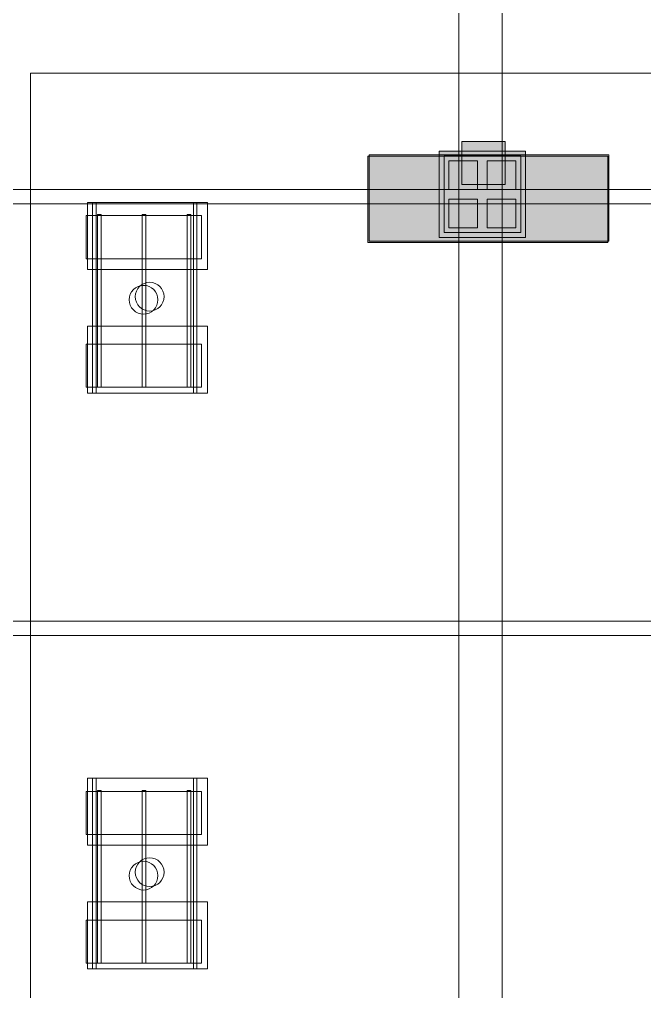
# Model space of a CAD drawing. Header units: inches. Extents: x -10671 to 1761, y -674 to 7170.
# Drawn here: x -2011.4 to -1750.6, y 1485.8 to 1891.2 of the extents above; entities that cross this region are included whole.
import ezdxf

# ---------------------------------------------------------------- set-up
doc = ezdxf.new("R2010")
doc.units = ezdxf.units.IN
doc.header["$LTSCALE"] = 19.2
doc.header["$MEASUREMENT"] = 0
for name, color, linetype, lineweight, true_color in [('DWG-bldg-utility box', 3, 'Continuous', 18, 0x00ff00), ('PDF', 6, 'Continuous', 5, 0xff00ff), ('Venue-Ceiling-Obstructions', 7, 'Continuous', 5, 0xdd0000), ('Venue-NO HANG ZONE', 7, 'Continuous', 15, 0xdd0000), ('Venue-Rigging Steel-High', 7, 'Continuous', 5, 0x800000), ('Venue-Rigging Steel-Low', 7, 'Continuous', 5, 0x0000dd)]:
    doc.layers.add(name, color=color, linetype=linetype, lineweight=lineweight, true_color=true_color)
for name, color, linetype, lineweight in [('Venue-Ceiling-Lights', 7, 'Continuous', 5), ('Venue-Ceiling-Lights Circuits', 7, 'Continuous', 5), ('Venue-Floor Pockets', 7, 'Continuous', 5)]:
    doc.layers.add(name, color=color, linetype=linetype, lineweight=lineweight)

# ---------------------------------------------------------------- blocks, each defined once
blk = doc.blocks.new('FLOORBOX')
at = {"layer": 'Venue-Floor Pockets', "linetype": 'Continuous', "lineweight": 0, "true_color": 0xaaaaaa}
blk.add_hatch(color=253, dxfattribs=at).paths.add_polyline_path([(-18, 18), (18, 18), (18, -18), (-18, -18)])
at = {"layer": 'Venue-Floor Pockets', "linetype": 'Continuous', "lineweight": 0, "true_color": 0xbbbbbb}
blk.add_hatch(color=9, dxfattribs=at).paths.add_polyline_path([(-16, 16), (16, 16), (16, -16), (-16, -16)])
at = {"layer": 'Venue-Floor Pockets', "linetype": 'Continuous', "lineweight": 0, "true_color": 0xdddddd}
for points in [[(-14, 14), (-2, 14), (-2, 2), (-14, 2)], [(2, 14), (14, 14), (14, 2), (2, 2)], [(-14, -2), (-2, -2), (-2, -14), (-14, -14)], [(2, -2), (14, -2), (14, -14), (2, -14)]]:
    blk.add_hatch(color=254, dxfattribs=at).paths.add_polyline_path(points)
at = {"layer": 'Venue-Floor Pockets', "color": 7, "linetype": 'Continuous', "lineweight": 5, "flags": 128}
for points in [[(-18, 18), (18, 18), (18, -18), (-18, -18)], [(-16, 16), (16, 16), (16, -16), (-16, -16)], [(-14, 14), (-2, 14), (-2, 2), (-14, 2)], [(2, 14), (14, 14), (14, 2), (2, 2)], [(-14, -2), (-2, -2), (-2, -14), (-14, -14)], [(2, -2), (14, -2), (14, -14), (2, -14)]]:
    blk.add_lwpolyline(points, close=True, dxfattribs=at)
blk = doc.blocks.new('Group-2038-1')
at = {"layer": 'PDF'}
for points, invisible_edges in [([(-1965.15, 1776.61, 398), (-1963.85, 1778.56, 398), (-1960.78, 1780.2, 398), (-1965.15, 1776.61, 398)], 15), ([(-1963.85, 1770.07, 398), (-1965.15, 1776.61, 398), (-1960.78, 1780.2, 398), (-1963.85, 1770.07, 398)], 15), ([(-1960.78, 1780.2, 388), (-1963.85, 1778.56, 388), (-1965.15, 1776.61, 388), (-1960.78, 1780.2, 388)], 15), ([(-1960.78, 1780.2, 388), (-1965.15, 1776.61, 388), (-1963.85, 1770.07, 388), (-1960.78, 1780.2, 388)], 15), ([(-1963.85, 1778.56, 398), (-1961.9, 1779.86, 398), (-1960.78, 1780.2, 398), (-1963.85, 1778.56, 398)], 13), ([(-1960.78, 1780.2, 398), (-1954.62, 1770.98, 398), (-1963.85, 1770.07, 398), (-1960.78, 1780.2, 398)], 15), ([(-1960.78, 1780.2, 388), (-1961.9, 1779.86, 388), (-1963.85, 1778.56, 388), (-1960.78, 1780.2, 388)], 14), ([(-1960.78, 1780.2, 388), (-1963.85, 1770.07, 388), (-1954.62, 1770.98, 388), (-1960.78, 1780.2, 388)], 15), ([(-1960.78, 1780.2, 398), (-1959.6, 1780.32, 398), (-1958.43, 1780.2, 398), (-1960.78, 1780.2, 398)], 12), ([(-1958.43, 1780.2, 388), (-1959.6, 1780.32, 388), (-1960.78, 1780.2, 388), (-1958.43, 1780.2, 388)], 12), ([(-1960.78, 1780.2, 398), (-1958.43, 1780.2, 398), (-1956.27, 1779.3, 398), (-1960.78, 1780.2, 398)], 15), ([(-1960.78, 1780.2, 398), (-1956.27, 1779.3, 398), (-1953.72, 1775.49, 398), (-1960.78, 1780.2, 398)], 15), ([(-1960.78, 1780.2, 398), (-1953.72, 1775.49, 398), (-1954.62, 1770.98, 398), (-1960.78, 1780.2, 398)], 15), ([(-1956.27, 1779.3, 388), (-1958.43, 1780.2, 388), (-1960.78, 1780.2, 388), (-1956.27, 1779.3, 388)], 15), ([(-1953.72, 1775.49, 388), (-1956.27, 1779.3, 388), (-1960.78, 1780.2, 388), (-1953.72, 1775.49, 388)], 15), ([(-1954.62, 1770.98, 388), (-1953.72, 1775.49, 388), (-1960.78, 1780.2, 388), (-1954.62, 1770.98, 388)], 15), ([(-1958.43, 1780.2, 398), (-1957.31, 1779.86, 398), (-1956.27, 1779.3, 398), (-1958.43, 1780.2, 398)], 12), ([(-1956.27, 1779.3, 388), (-1957.31, 1779.86, 388), (-1958.43, 1780.2, 388), (-1956.27, 1779.3, 388)], 12), ([(-1965.49, 1773.15, 398), (-1965.49, 1775.49, 398), (-1965.15, 1776.61, 398), (-1965.49, 1773.15, 398)], 13), ([(-1963.85, 1770.07, 398), (-1965.49, 1773.15, 398), (-1965.15, 1776.61, 398), (-1963.85, 1770.07, 398)], 15), ([(-1965.15, 1776.61, 388), (-1965.49, 1775.49, 388), (-1965.49, 1773.15, 388), (-1965.15, 1776.61, 388)], 14), ([(-1965.15, 1776.61, 388), (-1965.49, 1773.15, 388), (-1963.85, 1770.07, 388), (-1965.15, 1776.61, 388)], 15), ([(-1965.15, 1776.61, 398), (-1964.59, 1777.65, 398), (-1963.85, 1778.56, 398), (-1965.15, 1776.61, 398)], 12), ([(-1963.85, 1778.56, 388), (-1964.59, 1777.65, 388), (-1965.15, 1776.61, 388), (-1963.85, 1778.56, 388)], 12), ([(-1963.85, 1778.56, 398), (-1962.94, 1779.3, 398), (-1961.9, 1779.86, 398), (-1963.85, 1778.56, 398)], 12), ([(-1961.9, 1779.86, 388), (-1962.94, 1779.3, 388), (-1963.85, 1778.56, 388), (-1961.9, 1779.86, 388)], 12), ([(-1956.27, 1779.3, 398), (-1955.36, 1778.56, 398), (-1954.62, 1777.65, 398), (-1956.27, 1779.3, 398)], 12), ([(-1956.27, 1779.3, 398), (-1954.62, 1777.65, 398), (-1953.72, 1775.49, 398), (-1956.27, 1779.3, 398)], 15), ([(-1954.62, 1777.65, 388), (-1955.36, 1778.56, 388), (-1956.27, 1779.3, 388), (-1954.62, 1777.65, 388)], 12), ([(-1953.72, 1775.49, 388), (-1954.62, 1777.65, 388), (-1956.27, 1779.3, 388), (-1953.72, 1775.49, 388)], 15), ([(-1954.62, 1777.65, 398), (-1954.06, 1776.61, 398), (-1953.72, 1775.49, 398), (-1954.62, 1777.65, 398)], 12), ([(-1953.72, 1775.49, 388), (-1954.06, 1776.61, 388), (-1954.62, 1777.65, 388), (-1953.72, 1775.49, 388)], 12), ([(-1965.49, 1773.15, 398), (-1965.6, 1774.32, 398), (-1965.49, 1775.49, 398), (-1965.49, 1773.15, 398)], 12), ([(-1965.49, 1775.49, 388), (-1965.6, 1774.32, 388), (-1965.49, 1773.15, 388), (-1965.49, 1775.49, 388)], 12), ([(-1964.59, 1770.98, 398), (-1965.15, 1772.02, 398), (-1965.49, 1773.15, 398), (-1964.59, 1770.98, 398)], 12), ([(-1963.85, 1770.07, 398), (-1964.59, 1770.98, 398), (-1965.49, 1773.15, 398), (-1963.85, 1770.07, 398)], 14), ([(-1965.49, 1773.15, 388), (-1965.15, 1772.02, 388), (-1964.59, 1770.98, 388), (-1965.49, 1773.15, 388)], 12), ([(-1965.49, 1773.15, 388), (-1964.59, 1770.98, 388), (-1963.85, 1770.07, 388), (-1965.49, 1773.15, 388)], 13), ([(-1953.72, 1775.49, 398), (-1953.72, 1773.15, 398), (-1954.62, 1770.98, 398), (-1953.72, 1775.49, 398)], 15), ([(-1954.62, 1770.98, 388), (-1953.72, 1773.15, 388), (-1953.72, 1775.49, 388), (-1954.62, 1770.98, 388)], 15), ([(-1953.72, 1773.15, 398), (-1954.06, 1772.02, 398), (-1954.62, 1770.98, 398), (-1953.72, 1773.15, 398)], 12), ([(-1954.62, 1770.98, 388), (-1954.06, 1772.02, 388), (-1953.72, 1773.15, 388), (-1954.62, 1770.98, 388)], 12), ([(-1953.72, 1775.49, 398), (-1953.6, 1774.32, 398), (-1953.72, 1773.15, 398), (-1953.72, 1775.49, 398)], 12), ([(-1953.72, 1773.15, 388), (-1953.6, 1774.32, 388), (-1953.72, 1775.49, 388), (-1953.72, 1773.15, 388)], 12), ([(-1954.62, 1770.98, 398), (-1960.78, 1768.43, 398), (-1963.85, 1770.07, 398), (-1954.62, 1770.98, 398)], 15), ([(-1963.85, 1770.07, 388), (-1960.78, 1768.43, 388), (-1954.62, 1770.98, 388), (-1963.85, 1770.07, 388)], 15), ([(-1961.9, 1768.77, 398), (-1962.94, 1769.33, 398), (-1963.85, 1770.07, 398), (-1961.9, 1768.77, 398)], 12), ([(-1960.78, 1768.43, 398), (-1961.9, 1768.77, 398), (-1963.85, 1770.07, 398), (-1960.78, 1768.43, 398)], 14), ([(-1963.85, 1770.07, 388), (-1962.94, 1769.33, 388), (-1961.9, 1768.77, 388), (-1963.85, 1770.07, 388)], 12), ([(-1963.85, 1770.07, 388), (-1961.9, 1768.77, 388), (-1960.78, 1768.43, 388), (-1963.85, 1770.07, 388)], 13), ([(-1954.62, 1770.98, 398), (-1956.27, 1769.33, 398), (-1960.78, 1768.43, 398), (-1954.62, 1770.98, 398)], 15), ([(-1960.78, 1768.43, 388), (-1956.27, 1769.33, 388), (-1954.62, 1770.98, 388), (-1960.78, 1768.43, 388)], 15), ([(-1956.27, 1769.33, 398), (-1958.43, 1768.43, 398), (-1960.78, 1768.43, 398), (-1956.27, 1769.33, 398)], 15), ([(-1960.78, 1768.43, 388), (-1958.43, 1768.43, 388), (-1956.27, 1769.33, 388), (-1960.78, 1768.43, 388)], 15), ([(-1958.43, 1768.43, 398), (-1959.6, 1768.32, 398), (-1960.78, 1768.43, 398), (-1958.43, 1768.43, 398)], 12), ([(-1960.78, 1768.43, 388), (-1959.6, 1768.32, 388), (-1958.43, 1768.43, 388), (-1960.78, 1768.43, 388)], 12), ([(-1956.27, 1769.33, 398), (-1957.31, 1768.77, 398), (-1958.43, 1768.43, 398), (-1956.27, 1769.33, 398)], 12), ([(-1958.43, 1768.43, 388), (-1957.31, 1768.77, 388), (-1956.27, 1769.33, 388), (-1958.43, 1768.43, 388)], 12), ([(-1954.62, 1770.98, 398), (-1955.36, 1770.07, 398), (-1956.27, 1769.33, 398), (-1954.62, 1770.98, 398)], 12), ([(-1956.27, 1769.33, 388), (-1955.36, 1770.07, 388), (-1954.62, 1770.98, 388), (-1956.27, 1769.33, 388)], 12)]:
    blk.add_3dface(points, dxfattribs=dict(at, invisible_edges=invisible_edges))
for points in [[(-1961.9, 1779.86, 388), (-1961.9, 1779.86, 398), (-1960.78, 1780.2, 398), (-1960.78, 1780.2, 388)], [(-1960.78, 1780.2, 388), (-1960.78, 1780.2, 398), (-1959.6, 1780.32, 398), (-1959.6, 1780.32, 388)], [(-1959.6, 1780.32, 388), (-1959.6, 1780.32, 398), (-1958.43, 1780.2, 398), (-1958.43, 1780.2, 388)], [(-1958.43, 1780.2, 388), (-1958.43, 1780.2, 398), (-1957.31, 1779.86, 398), (-1957.31, 1779.86, 388)], [(-1965.49, 1775.49, 388), (-1965.49, 1775.49, 398), (-1965.15, 1776.61, 398), (-1965.15, 1776.61, 388)], [(-1965.15, 1776.61, 388), (-1965.15, 1776.61, 398), (-1964.59, 1777.65, 398), (-1964.59, 1777.65, 388)], [(-1964.59, 1777.65, 388), (-1964.59, 1777.65, 398), (-1963.85, 1778.56, 398), (-1963.85, 1778.56, 388)], [(-1963.85, 1778.56, 388), (-1963.85, 1778.56, 398), (-1962.94, 1779.3, 398), (-1962.94, 1779.3, 388)], [(-1962.94, 1779.3, 388), (-1962.94, 1779.3, 398), (-1961.9, 1779.86, 398), (-1961.9, 1779.86, 388)], [(-1957.31, 1779.86, 388), (-1957.31, 1779.86, 398), (-1956.27, 1779.3, 398), (-1956.27, 1779.3, 388)], [(-1956.27, 1779.3, 388), (-1956.27, 1779.3, 398), (-1955.36, 1778.56, 398), (-1955.36, 1778.56, 388)], [(-1955.36, 1778.56, 388), (-1955.36, 1778.56, 398), (-1954.62, 1777.65, 398), (-1954.62, 1777.65, 388)], [(-1954.62, 1777.65, 388), (-1954.62, 1777.65, 398), (-1954.06, 1776.61, 398), (-1954.06, 1776.61, 388)], [(-1954.06, 1776.61, 388), (-1954.06, 1776.61, 398), (-1953.72, 1775.49, 398), (-1953.72, 1775.49, 388)], [(-1965.6, 1774.32, 388), (-1965.6, 1774.32, 398), (-1965.49, 1775.49, 398), (-1965.49, 1775.49, 388)], [(-1965.49, 1773.15, 388), (-1965.49, 1773.15, 398), (-1965.6, 1774.32, 398), (-1965.6, 1774.32, 388)], [(-1965.15, 1772.02, 388), (-1965.15, 1772.02, 398), (-1965.49, 1773.15, 398), (-1965.49, 1773.15, 388)], [(-1964.59, 1770.98, 388), (-1964.59, 1770.98, 398), (-1965.15, 1772.02, 398), (-1965.15, 1772.02, 388)], [(-1954.06, 1772.02, 388), (-1954.06, 1772.02, 398), (-1954.62, 1770.98, 398), (-1954.62, 1770.98, 388)], [(-1953.72, 1773.15, 388), (-1953.72, 1773.15, 398), (-1954.06, 1772.02, 398), (-1954.06, 1772.02, 388)], [(-1953.72, 1775.49, 388), (-1953.72, 1775.49, 398), (-1953.6, 1774.32, 398), (-1953.6, 1774.32, 388)], [(-1953.6, 1774.32, 388), (-1953.6, 1774.32, 398), (-1953.72, 1773.15, 398), (-1953.72, 1773.15, 388)], [(-1963.85, 1770.07, 388), (-1963.85, 1770.07, 398), (-1964.59, 1770.98, 398), (-1964.59, 1770.98, 388)], [(-1962.94, 1769.33, 388), (-1962.94, 1769.33, 398), (-1963.85, 1770.07, 398), (-1963.85, 1770.07, 388)], [(-1961.9, 1768.77, 388), (-1961.9, 1768.77, 398), (-1962.94, 1769.33, 398), (-1962.94, 1769.33, 388)], [(-1960.78, 1768.43, 388), (-1960.78, 1768.43, 398), (-1961.9, 1768.77, 398), (-1961.9, 1768.77, 388)], [(-1959.6, 1768.32, 388), (-1959.6, 1768.32, 398), (-1960.78, 1768.43, 398), (-1960.78, 1768.43, 388)], [(-1958.43, 1768.43, 388), (-1958.43, 1768.43, 398), (-1959.6, 1768.32, 398), (-1959.6, 1768.32, 388)], [(-1957.31, 1768.77, 388), (-1957.31, 1768.77, 398), (-1958.43, 1768.43, 398), (-1958.43, 1768.43, 388)], [(-1956.27, 1769.33, 388), (-1956.27, 1769.33, 398), (-1957.31, 1768.77, 398), (-1957.31, 1768.77, 388)], [(-1955.36, 1770.07, 388), (-1955.36, 1770.07, 398), (-1956.27, 1769.33, 398), (-1956.27, 1769.33, 388)], [(-1954.62, 1770.98, 388), (-1954.62, 1770.98, 398), (-1955.36, 1770.07, 398), (-1955.36, 1770.07, 388)]]:
    blk.add_3dface(points, dxfattribs=at)
blk = doc.blocks.new('Group-2039-1')
at = {"layer": 'PDF'}
for points in [[(-1983.48, 1809.42, 393.91), (-1983.48, 1809.42, 397.91), (-1935.48, 1809.42, 397.91), (-1935.48, 1809.42, 393.91)], [(-1983.48, 1791.42, 393.91), (-1983.48, 1791.42, 397.91), (-1983.48, 1809.42, 397.91), (-1983.48, 1809.42, 393.91)], [(-1935.48, 1809.42, 397.91), (-1983.48, 1809.42, 397.91), (-1983.48, 1791.42, 397.91), (-1935.48, 1791.42, 397.91)], [(-1935.48, 1791.42, 393.91), (-1983.48, 1791.42, 393.91), (-1983.48, 1809.42, 393.91), (-1935.48, 1809.42, 393.91)], [(-1935.48, 1809.42, 393.91), (-1935.48, 1809.42, 397.91), (-1935.48, 1791.42, 397.91), (-1935.48, 1791.42, 393.91)], [(-1935.48, 1791.42, 393.91), (-1935.48, 1791.42, 397.91), (-1983.48, 1791.42, 397.91), (-1983.48, 1791.42, 393.91)]]:
    blk.add_3dface(points, dxfattribs=at)
blk = doc.blocks.new('Group-2040-1')
at = {"layer": 'PDF'}
for points in [[(-1941.37, 1809.81, 397.97), (-1941.37, 1809.81, 398.97), (-1939.87, 1809.81, 398.97), (-1939.87, 1809.81, 397.97)], [(-1941.37, 1737.81, 397.97), (-1941.37, 1737.81, 398.97), (-1941.37, 1809.81, 398.97), (-1941.37, 1809.81, 397.97)], [(-1939.87, 1809.81, 398.97), (-1941.37, 1809.81, 398.97), (-1941.37, 1737.81, 398.97), (-1939.87, 1737.81, 398.97)], [(-1939.87, 1737.81, 397.97), (-1941.37, 1737.81, 397.97), (-1941.37, 1809.81, 397.97), (-1939.87, 1809.81, 397.97)], [(-1939.87, 1809.81, 397.97), (-1939.87, 1809.81, 398.97), (-1939.87, 1737.81, 398.97), (-1939.87, 1737.81, 397.97)], [(-1939.87, 1737.81, 397.97), (-1939.87, 1737.81, 398.97), (-1941.37, 1737.81, 398.97), (-1941.37, 1737.81, 397.97)]]:
    blk.add_3dface(points, dxfattribs=at)
blk = doc.blocks.new('Group-2041-1')
at = {"layer": 'PDF'}
for points in [[(-1960.19, 1809.81, 397.97), (-1960.19, 1809.81, 398.97), (-1958.69, 1809.81, 398.97), (-1958.69, 1809.81, 397.97)], [(-1960.19, 1737.81, 397.97), (-1960.19, 1737.81, 398.97), (-1960.19, 1809.81, 398.97), (-1960.19, 1809.81, 397.97)], [(-1958.69, 1809.81, 398.97), (-1960.19, 1809.81, 398.97), (-1960.19, 1737.81, 398.97), (-1958.69, 1737.81, 398.97)], [(-1958.69, 1737.81, 397.97), (-1960.19, 1737.81, 397.97), (-1960.19, 1809.81, 397.97), (-1958.69, 1809.81, 397.97)], [(-1958.69, 1809.81, 397.97), (-1958.69, 1809.81, 398.97), (-1958.69, 1737.81, 398.97), (-1958.69, 1737.81, 397.97)], [(-1958.69, 1737.81, 397.97), (-1958.69, 1737.81, 398.97), (-1960.19, 1737.81, 398.97), (-1960.19, 1737.81, 397.97)]]:
    blk.add_3dface(points, dxfattribs=at)
blk = doc.blocks.new('Group-2042-1')
at = {"layer": 'PDF'}
for points in [[(-1978.79, 1809.81, 397.97), (-1978.79, 1809.81, 398.97), (-1977.29, 1809.81, 398.97), (-1977.29, 1809.81, 397.97)], [(-1978.79, 1737.81, 397.97), (-1978.79, 1737.81, 398.97), (-1978.79, 1809.81, 398.97), (-1978.79, 1809.81, 397.97)], [(-1977.29, 1809.81, 398.97), (-1978.79, 1809.81, 398.97), (-1978.79, 1737.81, 398.97), (-1977.29, 1737.81, 398.97)], [(-1977.29, 1737.81, 397.97), (-1978.79, 1737.81, 397.97), (-1978.79, 1809.81, 397.97), (-1977.29, 1809.81, 397.97)], [(-1977.29, 1809.81, 397.97), (-1977.29, 1809.81, 398.97), (-1977.29, 1737.81, 398.97), (-1977.29, 1737.81, 397.97)], [(-1977.29, 1737.81, 397.97), (-1977.29, 1737.81, 398.97), (-1978.79, 1737.81, 398.97), (-1978.79, 1737.81, 397.97)]]:
    blk.add_3dface(points, dxfattribs=at)
blk = doc.blocks.new('Group-2043-1')
at = {"layer": 'PDF'}
for points in [[(-1983.48, 1755.79, 393.91), (-1983.48, 1755.79, 397.91), (-1935.48, 1755.79, 397.91), (-1935.48, 1755.79, 393.91)], [(-1983.48, 1737.79, 393.91), (-1983.48, 1737.79, 397.91), (-1983.48, 1755.79, 397.91), (-1983.48, 1755.79, 393.91)], [(-1935.48, 1755.79, 397.91), (-1983.48, 1755.79, 397.91), (-1983.48, 1737.79, 397.91), (-1935.48, 1737.79, 397.91)], [(-1935.48, 1737.79, 393.91), (-1983.48, 1737.79, 393.91), (-1983.48, 1755.79, 393.91), (-1935.48, 1755.79, 393.91)], [(-1935.48, 1755.79, 393.91), (-1935.48, 1755.79, 397.91), (-1935.48, 1737.79, 397.91), (-1935.48, 1737.79, 393.91)], [(-1935.48, 1737.79, 393.91), (-1935.48, 1737.79, 397.91), (-1983.48, 1737.79, 397.91), (-1983.48, 1737.79, 393.91)]]:
    blk.add_3dface(points, dxfattribs=at)
blk = doc.blocks.new('Group-2044-1')
at = {"layer": 'PDF'}
for name in ['Group-2039-1', 'Group-2042-1', 'Group-2041-1', 'Group-2040-1', 'Group-2038-1', 'Group-2043-1']:
    blk.add_blockref(name, (0, 0), dxfattribs=at)
blk = doc.blocks.new('Group-2045-1')
at = {"layer": 'PDF'}
for points, invisible_edges in [([(-1965.49, 1532.94, 398), (-1963.85, 1538.35, 398), (-1960.78, 1539.99, 398), (-1965.49, 1532.94, 398)], 15), ([(-1965.49, 1532.94, 398), (-1960.78, 1539.99, 398), (-1953.72, 1532.94, 398), (-1965.49, 1532.94, 398)], 15), ([(-1960.78, 1539.99, 388), (-1963.85, 1538.35, 388), (-1965.49, 1535.28, 388), (-1960.78, 1539.99, 388)], 15), ([(-1953.72, 1535.28, 388), (-1960.78, 1539.99, 388), (-1965.49, 1535.28, 388), (-1953.72, 1535.28, 388)], 15), ([(-1965.49, 1535.28, 398), (-1964.59, 1537.44, 398), (-1963.85, 1538.35, 398), (-1965.49, 1535.28, 398)], 13), ([(-1965.49, 1532.94, 398), (-1965.49, 1535.28, 398), (-1963.85, 1538.35, 398), (-1965.49, 1532.94, 398)], 15), ([(-1963.85, 1538.35, 388), (-1964.59, 1537.44, 388), (-1965.49, 1535.28, 388), (-1963.85, 1538.35, 388)], 14), ([(-1965.49, 1535.28, 398), (-1965.15, 1536.4, 398), (-1964.59, 1537.44, 398), (-1965.49, 1535.28, 398)], 12), ([(-1964.59, 1537.44, 388), (-1965.15, 1536.4, 388), (-1965.49, 1535.28, 388), (-1964.59, 1537.44, 388)], 12), ([(-1963.85, 1538.35, 398), (-1961.9, 1539.65, 398), (-1960.78, 1539.99, 398), (-1963.85, 1538.35, 398)], 13), ([(-1960.78, 1539.99, 388), (-1961.9, 1539.65, 388), (-1963.85, 1538.35, 388), (-1960.78, 1539.99, 388)], 14), ([(-1963.85, 1538.35, 398), (-1962.94, 1539.1, 398), (-1961.9, 1539.65, 398), (-1963.85, 1538.35, 398)], 12), ([(-1961.9, 1539.65, 388), (-1962.94, 1539.1, 388), (-1963.85, 1538.35, 388), (-1961.9, 1539.65, 388)], 12), ([(-1960.78, 1539.99, 398), (-1959.6, 1540.11, 398), (-1958.43, 1539.99, 398), (-1960.78, 1539.99, 398)], 12), ([(-1958.43, 1539.99, 388), (-1959.6, 1540.11, 388), (-1960.78, 1539.99, 388), (-1958.43, 1539.99, 388)], 12), ([(-1960.78, 1539.99, 398), (-1958.43, 1539.99, 398), (-1956.27, 1539.1, 398), (-1960.78, 1539.99, 398)], 15), ([(-1960.78, 1539.99, 398), (-1956.27, 1539.1, 398), (-1954.62, 1537.44, 398), (-1960.78, 1539.99, 398)], 15), ([(-1960.78, 1539.99, 398), (-1954.62, 1537.44, 398), (-1953.72, 1532.94, 398), (-1960.78, 1539.99, 398)], 15), ([(-1956.27, 1539.1, 388), (-1958.43, 1539.99, 388), (-1960.78, 1539.99, 388), (-1956.27, 1539.1, 388)], 15), ([(-1953.72, 1535.28, 388), (-1956.27, 1539.1, 388), (-1960.78, 1539.99, 388), (-1953.72, 1535.28, 388)], 15), ([(-1958.43, 1539.99, 398), (-1957.31, 1539.65, 398), (-1956.27, 1539.1, 398), (-1958.43, 1539.99, 398)], 12), ([(-1956.27, 1539.1, 388), (-1957.31, 1539.65, 388), (-1958.43, 1539.99, 388), (-1956.27, 1539.1, 388)], 12), ([(-1956.27, 1539.1, 398), (-1955.36, 1538.35, 398), (-1954.62, 1537.44, 398), (-1956.27, 1539.1, 398)], 12), ([(-1954.62, 1537.44, 388), (-1955.36, 1538.35, 388), (-1956.27, 1539.1, 388), (-1954.62, 1537.44, 388)], 12), ([(-1953.72, 1535.28, 388), (-1954.62, 1537.44, 388), (-1956.27, 1539.1, 388), (-1953.72, 1535.28, 388)], 15), ([(-1954.62, 1537.44, 398), (-1954.06, 1536.4, 398), (-1953.72, 1535.28, 398), (-1954.62, 1537.44, 398)], 12), ([(-1954.62, 1537.44, 398), (-1953.72, 1535.28, 398), (-1953.72, 1532.94, 398), (-1954.62, 1537.44, 398)], 15), ([(-1953.72, 1535.28, 388), (-1954.06, 1536.4, 388), (-1954.62, 1537.44, 388), (-1953.72, 1535.28, 388)], 12), ([(-1965.49, 1532.94, 398), (-1965.6, 1534.11, 398), (-1965.49, 1535.28, 398), (-1965.49, 1532.94, 398)], 12), ([(-1965.49, 1535.28, 388), (-1965.6, 1534.11, 388), (-1965.49, 1532.94, 388), (-1965.49, 1535.28, 388)], 12), ([(-1965.49, 1535.28, 388), (-1965.49, 1532.94, 388), (-1963.85, 1529.86, 388), (-1965.49, 1535.28, 388)], 15), ([(-1965.49, 1535.28, 388), (-1963.85, 1529.86, 388), (-1960.78, 1528.22, 388), (-1965.49, 1535.28, 388)], 15), ([(-1965.49, 1535.28, 388), (-1960.78, 1528.22, 388), (-1953.72, 1535.28, 388), (-1965.49, 1535.28, 388)], 15), ([(-1964.59, 1530.77, 398), (-1965.15, 1531.81, 398), (-1965.49, 1532.94, 398), (-1964.59, 1530.77, 398)], 12), ([(-1963.85, 1529.86, 398), (-1964.59, 1530.77, 398), (-1965.49, 1532.94, 398), (-1963.85, 1529.86, 398)], 14), ([(-1960.78, 1528.22, 398), (-1963.85, 1529.86, 398), (-1965.49, 1532.94, 398), (-1960.78, 1528.22, 398)], 15), ([(-1953.72, 1532.94, 398), (-1960.78, 1528.22, 398), (-1965.49, 1532.94, 398), (-1953.72, 1532.94, 398)], 15), ([(-1965.49, 1532.94, 388), (-1965.15, 1531.81, 388), (-1964.59, 1530.77, 388), (-1965.49, 1532.94, 388)], 12), ([(-1965.49, 1532.94, 388), (-1964.59, 1530.77, 388), (-1963.85, 1529.86, 388), (-1965.49, 1532.94, 388)], 13), ([(-1960.78, 1528.22, 388), (-1954.62, 1530.77, 388), (-1953.72, 1535.28, 388), (-1960.78, 1528.22, 388)], 15), ([(-1953.72, 1532.94, 398), (-1956.27, 1529.12, 398), (-1960.78, 1528.22, 398), (-1953.72, 1532.94, 398)], 15), ([(-1953.72, 1532.94, 398), (-1954.62, 1530.77, 398), (-1956.27, 1529.12, 398), (-1953.72, 1532.94, 398)], 15), ([(-1954.62, 1530.77, 388), (-1953.72, 1532.94, 388), (-1953.72, 1535.28, 388), (-1954.62, 1530.77, 388)], 15), ([(-1953.72, 1532.94, 398), (-1954.06, 1531.81, 398), (-1954.62, 1530.77, 398), (-1953.72, 1532.94, 398)], 12), ([(-1954.62, 1530.77, 388), (-1954.06, 1531.81, 388), (-1953.72, 1532.94, 388), (-1954.62, 1530.77, 388)], 12), ([(-1953.72, 1535.28, 398), (-1953.6, 1534.11, 398), (-1953.72, 1532.94, 398), (-1953.72, 1535.28, 398)], 12), ([(-1953.72, 1532.94, 388), (-1953.6, 1534.11, 388), (-1953.72, 1535.28, 388), (-1953.72, 1532.94, 388)], 12), ([(-1961.9, 1528.56, 398), (-1962.94, 1529.12, 398), (-1963.85, 1529.86, 398), (-1961.9, 1528.56, 398)], 12), ([(-1960.78, 1528.22, 398), (-1961.9, 1528.56, 398), (-1963.85, 1529.86, 398), (-1960.78, 1528.22, 398)], 14), ([(-1963.85, 1529.86, 388), (-1962.94, 1529.12, 388), (-1961.9, 1528.56, 388), (-1963.85, 1529.86, 388)], 12), ([(-1963.85, 1529.86, 388), (-1961.9, 1528.56, 388), (-1960.78, 1528.22, 388), (-1963.85, 1529.86, 388)], 13), ([(-1960.78, 1528.22, 388), (-1956.27, 1529.12, 388), (-1954.62, 1530.77, 388), (-1960.78, 1528.22, 388)], 15), ([(-1956.27, 1529.12, 398), (-1958.43, 1528.22, 398), (-1960.78, 1528.22, 398), (-1956.27, 1529.12, 398)], 15), ([(-1960.78, 1528.22, 388), (-1958.43, 1528.22, 388), (-1956.27, 1529.12, 388), (-1960.78, 1528.22, 388)], 15), ([(-1956.27, 1529.12, 398), (-1957.31, 1528.56, 398), (-1958.43, 1528.22, 398), (-1956.27, 1529.12, 398)], 12), ([(-1958.43, 1528.22, 388), (-1957.31, 1528.56, 388), (-1956.27, 1529.12, 388), (-1958.43, 1528.22, 388)], 12), ([(-1954.62, 1530.77, 398), (-1955.36, 1529.86, 398), (-1956.27, 1529.12, 398), (-1954.62, 1530.77, 398)], 12), ([(-1956.27, 1529.12, 388), (-1955.36, 1529.86, 388), (-1954.62, 1530.77, 388), (-1956.27, 1529.12, 388)], 12), ([(-1958.43, 1528.22, 398), (-1959.6, 1528.11, 398), (-1960.78, 1528.22, 398), (-1958.43, 1528.22, 398)], 12), ([(-1960.78, 1528.22, 388), (-1959.6, 1528.11, 388), (-1958.43, 1528.22, 388), (-1960.78, 1528.22, 388)], 12)]:
    blk.add_3dface(points, dxfattribs=dict(at, invisible_edges=invisible_edges))
for points in [[(-1965.15, 1536.4, 388), (-1965.15, 1536.4, 398), (-1964.59, 1537.44, 398), (-1964.59, 1537.44, 388)], [(-1964.59, 1537.44, 388), (-1964.59, 1537.44, 398), (-1963.85, 1538.35, 398), (-1963.85, 1538.35, 388)], [(-1963.85, 1538.35, 388), (-1963.85, 1538.35, 398), (-1962.94, 1539.1, 398), (-1962.94, 1539.1, 388)], [(-1962.94, 1539.1, 388), (-1962.94, 1539.1, 398), (-1961.9, 1539.65, 398), (-1961.9, 1539.65, 388)], [(-1961.9, 1539.65, 388), (-1961.9, 1539.65, 398), (-1960.78, 1539.99, 398), (-1960.78, 1539.99, 388)], [(-1960.78, 1539.99, 388), (-1960.78, 1539.99, 398), (-1959.6, 1540.11, 398), (-1959.6, 1540.11, 388)], [(-1959.6, 1540.11, 388), (-1959.6, 1540.11, 398), (-1958.43, 1539.99, 398), (-1958.43, 1539.99, 388)], [(-1958.43, 1539.99, 388), (-1958.43, 1539.99, 398), (-1957.31, 1539.65, 398), (-1957.31, 1539.65, 388)], [(-1957.31, 1539.65, 388), (-1957.31, 1539.65, 398), (-1956.27, 1539.1, 398), (-1956.27, 1539.1, 388)], [(-1956.27, 1539.1, 388), (-1956.27, 1539.1, 398), (-1955.36, 1538.35, 398), (-1955.36, 1538.35, 388)], [(-1955.36, 1538.35, 388), (-1955.36, 1538.35, 398), (-1954.62, 1537.44, 398), (-1954.62, 1537.44, 388)], [(-1954.62, 1537.44, 388), (-1954.62, 1537.44, 398), (-1954.06, 1536.4, 398), (-1954.06, 1536.4, 388)], [(-1965.6, 1534.11, 388), (-1965.6, 1534.11, 398), (-1965.49, 1535.28, 398), (-1965.49, 1535.28, 388)], [(-1965.49, 1532.94, 388), (-1965.49, 1532.94, 398), (-1965.6, 1534.11, 398), (-1965.6, 1534.11, 388)], [(-1965.49, 1535.28, 388), (-1965.49, 1535.28, 398), (-1965.15, 1536.4, 398), (-1965.15, 1536.4, 388)], [(-1965.15, 1531.81, 388), (-1965.15, 1531.81, 398), (-1965.49, 1532.94, 398), (-1965.49, 1532.94, 388)], [(-1954.06, 1536.4, 388), (-1954.06, 1536.4, 398), (-1953.72, 1535.28, 398), (-1953.72, 1535.28, 388)], [(-1953.72, 1532.94, 388), (-1953.72, 1532.94, 398), (-1954.06, 1531.81, 398), (-1954.06, 1531.81, 388)], [(-1953.72, 1535.28, 388), (-1953.72, 1535.28, 398), (-1953.6, 1534.11, 398), (-1953.6, 1534.11, 388)], [(-1953.6, 1534.11, 388), (-1953.6, 1534.11, 398), (-1953.72, 1532.94, 398), (-1953.72, 1532.94, 388)], [(-1964.59, 1530.77, 388), (-1964.59, 1530.77, 398), (-1965.15, 1531.81, 398), (-1965.15, 1531.81, 388)], [(-1963.85, 1529.86, 388), (-1963.85, 1529.86, 398), (-1964.59, 1530.77, 398), (-1964.59, 1530.77, 388)], [(-1962.94, 1529.12, 388), (-1962.94, 1529.12, 398), (-1963.85, 1529.86, 398), (-1963.85, 1529.86, 388)], [(-1961.9, 1528.56, 388), (-1961.9, 1528.56, 398), (-1962.94, 1529.12, 398), (-1962.94, 1529.12, 388)], [(-1960.78, 1528.22, 388), (-1960.78, 1528.22, 398), (-1961.9, 1528.56, 398), (-1961.9, 1528.56, 388)], [(-1957.31, 1528.56, 388), (-1957.31, 1528.56, 398), (-1958.43, 1528.22, 398), (-1958.43, 1528.22, 388)], [(-1956.27, 1529.12, 388), (-1956.27, 1529.12, 398), (-1957.31, 1528.56, 398), (-1957.31, 1528.56, 388)], [(-1955.36, 1529.86, 388), (-1955.36, 1529.86, 398), (-1956.27, 1529.12, 398), (-1956.27, 1529.12, 388)], [(-1954.62, 1530.77, 388), (-1954.62, 1530.77, 398), (-1955.36, 1529.86, 398), (-1955.36, 1529.86, 388)], [(-1954.06, 1531.81, 388), (-1954.06, 1531.81, 398), (-1954.62, 1530.77, 398), (-1954.62, 1530.77, 388)], [(-1959.6, 1528.11, 388), (-1959.6, 1528.11, 398), (-1960.78, 1528.22, 398), (-1960.78, 1528.22, 388)], [(-1958.43, 1528.22, 388), (-1958.43, 1528.22, 398), (-1959.6, 1528.11, 398), (-1959.6, 1528.11, 388)]]:
    blk.add_3dface(points, dxfattribs=at)
blk = doc.blocks.new('Group-2046-1')
at = {"layer": 'PDF'}
for points in [[(-1983.48, 1569.21, 393.91), (-1983.48, 1569.21, 397.91), (-1935.48, 1569.21, 397.91), (-1935.48, 1569.21, 393.91)], [(-1983.48, 1551.21, 393.91), (-1983.48, 1551.21, 397.91), (-1983.48, 1569.21, 397.91), (-1983.48, 1569.21, 393.91)], [(-1935.48, 1569.21, 397.91), (-1983.48, 1569.21, 397.91), (-1983.48, 1551.21, 397.91), (-1935.48, 1551.21, 397.91)], [(-1935.48, 1551.21, 393.91), (-1983.48, 1551.21, 393.91), (-1983.48, 1569.21, 393.91), (-1935.48, 1569.21, 393.91)], [(-1935.48, 1569.21, 393.91), (-1935.48, 1569.21, 397.91), (-1935.48, 1551.21, 397.91), (-1935.48, 1551.21, 393.91)], [(-1935.48, 1551.21, 393.91), (-1935.48, 1551.21, 397.91), (-1983.48, 1551.21, 397.91), (-1983.48, 1551.21, 393.91)]]:
    blk.add_3dface(points, dxfattribs=at)
blk = doc.blocks.new('Group-2047-1')
at = {"layer": 'PDF'}
for points in [[(-1941.37, 1569.6, 397.97), (-1941.37, 1569.6, 398.97), (-1939.87, 1569.6, 398.97), (-1939.87, 1569.6, 397.97)], [(-1941.37, 1497.6, 397.97), (-1941.37, 1497.6, 398.97), (-1941.37, 1569.6, 398.97), (-1941.37, 1569.6, 397.97)], [(-1939.87, 1569.6, 398.97), (-1941.37, 1569.6, 398.97), (-1941.37, 1497.6, 398.97), (-1939.87, 1497.6, 398.97)], [(-1939.87, 1497.6, 397.97), (-1941.37, 1497.6, 397.97), (-1941.37, 1569.6, 397.97), (-1939.87, 1569.6, 397.97)], [(-1939.87, 1569.6, 397.97), (-1939.87, 1569.6, 398.97), (-1939.87, 1497.6, 398.97), (-1939.87, 1497.6, 397.97)], [(-1939.87, 1497.6, 397.97), (-1939.87, 1497.6, 398.97), (-1941.37, 1497.6, 398.97), (-1941.37, 1497.6, 397.97)]]:
    blk.add_3dface(points, dxfattribs=at)
blk = doc.blocks.new('Group-2048-1')
at = {"layer": 'PDF'}
for points in [[(-1960.19, 1569.6, 397.97), (-1960.19, 1569.6, 398.97), (-1958.69, 1569.6, 398.97), (-1958.69, 1569.6, 397.97)], [(-1960.19, 1497.6, 397.97), (-1960.19, 1497.6, 398.97), (-1960.19, 1569.6, 398.97), (-1960.19, 1569.6, 397.97)], [(-1958.69, 1569.6, 398.97), (-1960.19, 1569.6, 398.97), (-1960.19, 1497.6, 398.97), (-1958.69, 1497.6, 398.97)], [(-1958.69, 1497.6, 397.97), (-1960.19, 1497.6, 397.97), (-1960.19, 1569.6, 397.97), (-1958.69, 1569.6, 397.97)], [(-1958.69, 1569.6, 397.97), (-1958.69, 1569.6, 398.97), (-1958.69, 1497.6, 398.97), (-1958.69, 1497.6, 397.97)], [(-1958.69, 1497.6, 397.97), (-1958.69, 1497.6, 398.97), (-1960.19, 1497.6, 398.97), (-1960.19, 1497.6, 397.97)]]:
    blk.add_3dface(points, dxfattribs=at)
blk = doc.blocks.new('Group-2049-1')
at = {"layer": 'PDF'}
for points in [[(-1978.79, 1569.6, 397.97), (-1978.79, 1569.6, 398.97), (-1977.29, 1569.6, 398.97), (-1977.29, 1569.6, 397.97)], [(-1978.79, 1497.6, 397.97), (-1978.79, 1497.6, 398.97), (-1978.79, 1569.6, 398.97), (-1978.79, 1569.6, 397.97)], [(-1977.29, 1569.6, 398.97), (-1978.79, 1569.6, 398.97), (-1978.79, 1497.6, 398.97), (-1977.29, 1497.6, 398.97)], [(-1977.29, 1497.6, 397.97), (-1978.79, 1497.6, 397.97), (-1978.79, 1569.6, 397.97), (-1977.29, 1569.6, 397.97)], [(-1977.29, 1569.6, 397.97), (-1977.29, 1569.6, 398.97), (-1977.29, 1497.6, 398.97), (-1977.29, 1497.6, 397.97)], [(-1977.29, 1497.6, 397.97), (-1977.29, 1497.6, 398.97), (-1978.79, 1497.6, 398.97), (-1978.79, 1497.6, 397.97)]]:
    blk.add_3dface(points, dxfattribs=at)
blk = doc.blocks.new('Group-2050-1')
at = {"layer": 'PDF'}
for points in [[(-1983.48, 1515.58, 393.91), (-1983.48, 1515.58, 397.91), (-1935.48, 1515.58, 397.91), (-1935.48, 1515.58, 393.91)], [(-1983.48, 1497.58, 393.91), (-1983.48, 1497.58, 397.91), (-1983.48, 1515.58, 397.91), (-1983.48, 1515.58, 393.91)], [(-1935.48, 1515.58, 397.91), (-1983.48, 1515.58, 397.91), (-1983.48, 1497.58, 397.91), (-1935.48, 1497.58, 397.91)], [(-1935.48, 1497.58, 393.91), (-1983.48, 1497.58, 393.91), (-1983.48, 1515.58, 393.91), (-1935.48, 1515.58, 393.91)], [(-1935.48, 1515.58, 393.91), (-1935.48, 1515.58, 397.91), (-1935.48, 1497.58, 397.91), (-1935.48, 1497.58, 393.91)], [(-1935.48, 1497.58, 393.91), (-1935.48, 1497.58, 397.91), (-1983.48, 1497.58, 397.91), (-1983.48, 1497.58, 393.91)]]:
    blk.add_3dface(points, dxfattribs=at)
blk = doc.blocks.new('Group-2051-1')
at = {"layer": 'PDF'}
for name in ['Group-2046-1', 'Group-2049-1', 'Group-2048-1', 'Group-2047-1', 'Group-2045-1', 'Group-2050-1']:
    blk.add_blockref(name, (0, 0), dxfattribs=at)
blk = doc.blocks.new('Group-2828-1')
at = {"layer": 'Venue-Ceiling-Lights', "color": 7, "linetype": 'Continuous', "lineweight": 5, "flags": 128}
for points in [[(-1982.98, 1574.84), (-1932.98, 1574.84), (-1932.98, 1546.84), (-1982.98, 1546.84)], [(-1980.92, 1574.84), (-1979.42, 1574.84), (-1979.42, 1495.25), (-1980.92, 1495.25)], [(-1938.83, 1574.84), (-1937.33, 1574.84), (-1937.33, 1495.25), (-1938.83, 1495.25)], [(-1982.98, 1523.25), (-1932.98, 1523.25), (-1932.98, 1495.25), (-1982.98, 1495.25)]]:
    blk.add_lwpolyline(points, close=True, dxfattribs=at)
at = {"layer": 'Venue-Ceiling-Lights', "color": 7, "linetype": 'Continuous', "lineweight": 5}
blk.add_circle((-1957.06, 1535.55), 6, dxfattribs=at)
blk = doc.blocks.new('Group-2837-1')
at = {"layer": 'Venue-Ceiling-Lights', "color": 7, "linetype": 'Continuous', "lineweight": 5, "flags": 128}
for points in [[(-1982.98, 1814.9), (-1932.98, 1814.9), (-1932.98, 1786.9), (-1982.98, 1786.9)], [(-1980.92, 1814.9), (-1979.42, 1814.9), (-1979.42, 1735.31), (-1980.92, 1735.31)], [(-1938.83, 1814.9), (-1937.33, 1814.9), (-1937.33, 1735.31), (-1938.83, 1735.31)], [(-1982.98, 1763.31), (-1932.98, 1763.31), (-1932.98, 1735.31), (-1982.98, 1735.31)]]:
    blk.add_lwpolyline(points, close=True, dxfattribs=at)
at = {"layer": 'Venue-Ceiling-Lights', "color": 7, "linetype": 'Continuous', "lineweight": 5}
blk.add_circle((-1957.06, 1775.61), 6, dxfattribs=at)

msp = doc.modelspace()

# ---------------------------------------------------------------- hatches: boundary and pattern name
at = {"layer": 'Venue-Ceiling-Obstructions', "linetype": 'Continuous', "lineweight": 0}
msp.add_hatch(color=255, dxfattribs=at).paths.add_polyline_path([(-1826.84, 1822.32), (-1826.84, 1840.33), (-1808.82, 1840.33), (-1808.82, 1822.32)])
at = {"layer": 'Venue-NO HANG ZONE', "linetype": 'Continuous', "lineweight": 0}
msp.add_hatch(color=7, dxfattribs=at).paths.add_polyline_path([(-1865.99, 1798.25), (-1865.99, 1834.25), (-1765.99, 1834.25), (-1765.99, 1798.25)])

# ---------------------------------------------------------------- linework, layer by layer
at = {"layer": 'Venue-Ceiling-Lights Circuits', "color": 7, "linetype": 'Continuous', "lineweight": 5, "flags": 128}
msp.add_lwpolyline([(-2006.78, 962.8), (-2006.78, 1868.8), (-1636.78, 1868.8), (-1636.78, 962.8)], close=True, dxfattribs=at)
at = {"layer": 'Venue-Ceiling-Obstructions', "flags": 128}
msp.add_lwpolyline([(-1826.84, 1822.32), (-1826.84, 1840.33), (-1808.82, 1840.33), (-1808.82, 1822.32)], close=True, dxfattribs=at)
at = {"layer": 'Venue-NO HANG ZONE', "flags": 128}
msp.add_lwpolyline([(-1865.99, 1798.25), (-1865.99, 1834.25), (-1765.99, 1834.25), (-1765.99, 1798.25)], close=True, dxfattribs=at)
at = {"layer": 'Venue-NO HANG ZONE'}
for points in [[(-1865.53, 1798.8, 1), (-1865.53, 1834.8, 1), (-1765.53, 1834.8, 1), (-1765.53, 1798.8, 1)], [(-1865.53, 1798.8), (-1865.53, 1834.8), (-1765.53, 1834.8), (-1765.53, 1798.8)], [(-1865.53, 1834.8), (-1865.53, 1834.8, 1), (-1765.53, 1834.8, 1), (-1765.53, 1834.8)], [(-1865.53, 1798.8), (-1865.53, 1798.8, 1), (-1865.53, 1834.8, 1), (-1865.53, 1834.8)], [(-1765.53, 1834.8), (-1765.53, 1834.8, 1), (-1765.53, 1798.8, 1), (-1765.53, 1798.8)], [(-1765.53, 1798.8), (-1765.53, 1798.8, 1), (-1865.53, 1798.8, 1), (-1865.53, 1798.8)]]:
    msp.add_3dface(points, dxfattribs=at)
at = {"layer": 'Venue-Rigging Steel-High'}
for p, q in [((-2534.99, 1820.25), (-15.65, 1820.25)), ((-2534.99, 1814.25), (-15.65, 1814.25)), ((-2534.99, 1640.25), (-15.65, 1640.25)), ((-2534.99, 1634.25), (-15.65, 1634.25))]:
    msp.add_line(p, q, dxfattribs=at)
at = {"layer": 'Venue-Rigging Steel-Low'}
for p, q in [((-1828.06, 33.26), (-1828.06, 2523.04)), ((-1810.06, 33.26), (-1810.06, 2523.04))]:
    msp.add_line(p, q, dxfattribs=at)

# ---------------------------------------------------------------- block references
at = {"layer": 'DWG-bldg-utility box', "rotation": 90}
msp.add_blockref('FLOORBOX', (-1818.26, 1818.29), dxfattribs=at)
at = {"layer": 'PDF'}
for name in ['Group-2044-1', 'Group-2051-1']:
    msp.add_blockref(name, (0, 0), dxfattribs=at)
at = {"layer": 'Venue-Ceiling-Lights', "color": 7}
for name in ['Group-2837-1', 'Group-2828-1']:
    msp.add_blockref(name, (0, 0), dxfattribs=at)

doc.saveas('drawing.dxf')
